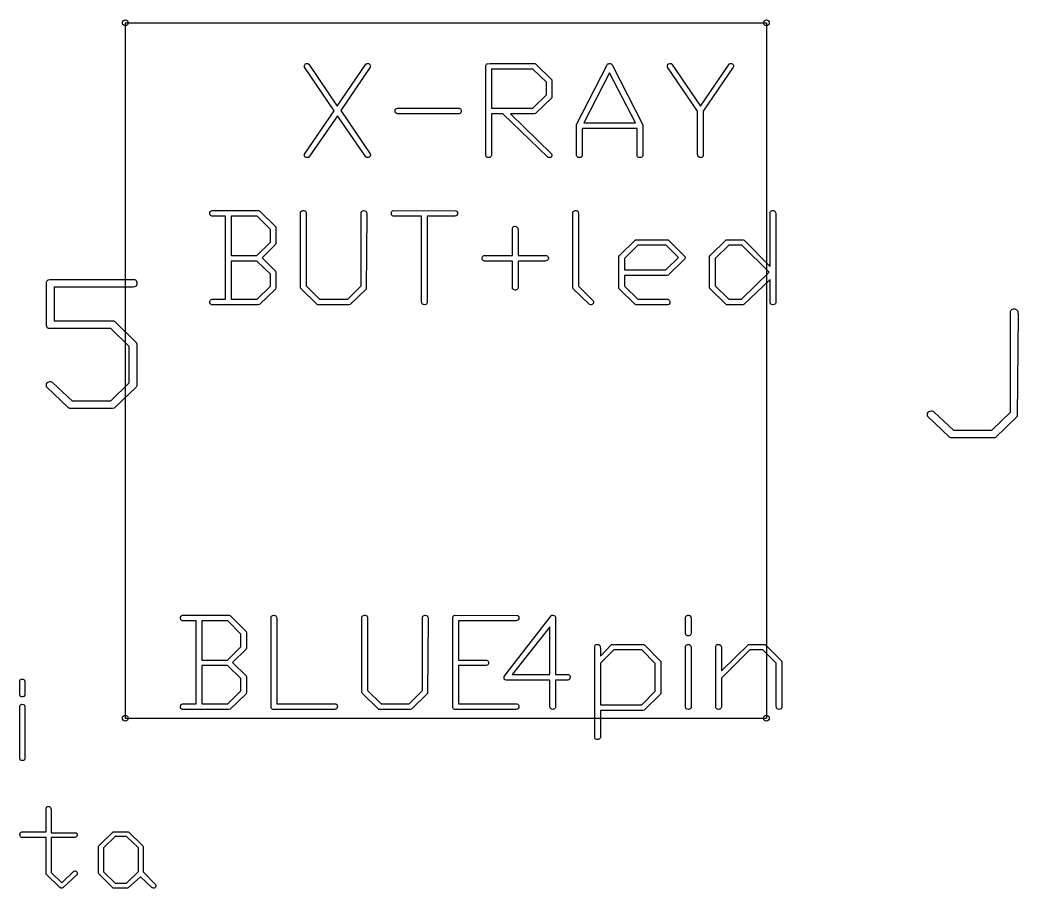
# Paper-space layout 'Sheet1' of a CAD drawing. Header units: millimetres. Extents: x 3 to 419, y -76 to 292.
# Drawn here: x 302.32 to 323.87, y 132.38 to 151.11 of the extents above; entities that cross this region are included whole.
import ezdxf

# ---------------------------------------------------------------- set-up
doc = ezdxf.new("R2010")
doc.units = ezdxf.units.MM

psp = doc.layouts.new('Sheet1')

# ---------------------------------------------------------------- linework, layer by layer
at = {"color": 7, "linetype": 'Continuous'}
for p, q in [((304.5940503, 151.046802), (304.5940503, 136.046802)), ((304.5940503, 151.046802), (318.4340503, 151.046802)), ((318.4340503, 151.046802), (318.4340503, 136.046802)), ((304.5940503, 136.046802), (318.4340503, 136.046802))]:
    psp.add_line(p, q, dxfattribs=at)
at = {"color": 7, "linetype": 'Continuous', "flags": 128}
for points in [[(308.5576687, 150.1562901), (309.1707555, 149.2502811), (309.1707555, 149.2502811), (309.7898805, 150.1589359), (309.7898805, 150.1589359), (309.8053776, 150.1695192), (309.8238984, 150.172921), (309.8238984, 150.172921), (309.8273002, 150.172921), (309.8322139, 150.172921), (309.8322139, 150.172921), (309.8393954, 150.172921), (309.8435532, 150.172921), (309.8435532, 150.172921), (309.862074, 150.1642276), (309.8753032, 150.1521323), (309.8832407, 150.1366353), (309.8858865, 150.1177365), (309.8858865, 150.1177365), (309.8839966, 150.1037514), (309.877571, 150.0901442), (309.877571, 150.0901442), (309.2452168, 149.156921), (309.2452168, 149.156921), (309.8802168, 148.2184061), (309.8802168, 148.2184061), (309.8843746, 148.2078228), (309.8858865, 148.1987514), (309.8858865, 148.1987514), (309.8839966, 148.1817425), (309.877571, 148.1685133), (309.877571, 148.1685133), (309.8692555, 148.156418), (309.8590502, 148.1477246), (309.846577, 148.1428109), (309.8322139, 148.140921), (309.8322139, 148.140921), (309.8053776, 148.1443228), (309.7868567, 148.1545282), (309.7868567, 148.1545282), (309.1737793, 149.0408823), (309.1737793, 149.0408823), (308.5546543, 148.1492365), (308.5546543, 148.1492365), (308.5421811, 148.1431889), (308.5206365, 148.140921), (308.5206365, 148.140921), (308.5009817, 148.140921), (308.5009817, 148.140921), (308.4824609, 148.1484805), (308.4692317, 148.1590639), (308.4612942, 148.172671), (308.4586484, 148.189302), (308.4586484, 148.189302), (308.4601603, 148.2017752), (308.464318, 148.2168942), (308.464318, 148.2168942), (309.1012079, 149.1520073), (309.1012079, 149.1520073), (308.4612942, 150.0927901), (308.4612942, 150.0927901), (308.4594043, 150.1003496), (308.4586484, 150.1120669), (308.4586484, 150.1120669), (308.4609162, 150.1279419), (308.4669639, 150.142305), (308.4669639, 150.142305), (308.4752793, 150.1536442), (308.4854847, 150.1623377), (308.4979579, 150.1687633), (308.512321, 150.172921), (308.512321, 150.172921), (308.5380234, 150.1687633), (308.5576782, 150.1562901)], [(313.4569321, 150.1562901), (313.799074, 149.8157335), (313.799074, 149.8157335), (313.8047436, 149.7904091), (313.8047436, 149.7904091), (313.8047436, 149.4528764), (313.8047436, 149.4528764), (313.799074, 149.4332216), (313.799074, 149.4332216), (313.4479341, 149.0926651), (313.4479341, 149.0926651), (313.4222317, 149.0843496), (313.4222317, 149.0843496), (312.909696, 149.0843496), (312.909696, 149.0843496), (313.7964282, 148.2195401), (313.7964282, 148.2195401), (313.8028537, 148.1995073), (313.8047436, 148.189302), (313.8047436, 148.189302), (313.8047436, 148.1862782), (313.8047436, 148.1821204), (313.8047436, 148.1821204), (313.8104133, 148.1779627), (313.8047436, 148.1749389), (313.8047436, 148.1749389), (313.798318, 148.1628436), (313.7900026, 148.1530163), (313.7797972, 148.1458347), (313.7680799, 148.140921), (313.7680799, 148.140921), (313.7488032, 148.141299), (313.7336841, 148.1431889), (313.7219668, 148.1454567), (313.7144073, 148.1492365), (313.7144073, 148.1492365), (312.7414966, 149.0843496), (312.7414966, 149.0843496), (312.4984579, 149.0843496), (312.4984579, 149.0843496), (312.4984579, 148.1843883), (312.4984579, 148.1843883), (312.4954341, 148.173805), (312.4890085, 148.1639776), (312.4795591, 148.1549061), (312.4667079, 148.1462127), (312.4667079, 148.1462127), (312.4553686, 148.1424329), (312.4379817, 148.140921), (312.4379817, 148.140921), (312.4126573, 148.1439448), (312.3933805, 148.1533942), (312.386577, 148.1609538), (312.3816633, 148.1715371), (312.3786395, 148.1851442), (312.3775055, 148.2013972), (312.3775055, 148.2013972), (312.3775055, 150.1317216), (312.3775055, 150.1317216), (312.3827972, 150.1441948), (312.3907347, 150.1544002), (312.401318, 150.1619597), (312.4141692, 150.1672514), (312.4141692, 150.1672514), (312.4735115, 150.1702752), (312.4735115, 150.1702752), (313.4120264, 150.172921), (313.4120264, 150.172921), (313.4263895, 150.1717871), (313.4388627, 150.1687633), (313.449068, 150.1634716), (313.4570055, 150.1562901)], [(313.6837874, 149.7662186), (313.3938835, 150.0519686), (313.3938835, 150.0519686), (312.4984579, 150.0519686), (312.4984579, 150.0519686), (312.4984579, 149.205302), (312.4984579, 149.205302), (313.3908597, 149.205302), (313.3908597, 149.205302), (313.6837912, 149.4940758), (313.6837912, 149.4940758), (313.6837912, 149.7662186)], [(315.1015434, 150.1426829), (315.7641722, 148.8466026), (315.7641722, 148.8466026), (315.7641722, 148.1851442), (315.7641722, 148.1851442), (315.7569907, 148.1658675), (315.7445174, 148.1518823), (315.7259966, 148.1435669), (315.7021841, 148.140921), (315.7021841, 148.140921), (315.6783716, 148.1439448), (315.6594728, 148.1530163), (315.6522912, 148.1605758), (315.6473776, 148.1711591), (315.6443537, 148.1847663), (315.6432198, 148.2010192), (315.6432198, 148.2010192), (315.6432198, 148.7698734), (315.6432198, 148.7698734), (314.4578865, 148.7698734), (314.4578865, 148.7698734), (314.4578865, 148.1847663), (314.4578865, 148.1847663), (314.4537287, 148.1719151), (314.4473032, 148.1613317), (314.4378537, 148.1526383), (314.4261365, 148.1462127), (314.4261365, 148.1462127), (314.4147972, 148.1424329), (314.3974103, 148.140921), (314.3974103, 148.140921), (314.3720859, 148.1439448), (314.3528091, 148.1533942), (314.3460055, 148.1609538), (314.3410918, 148.1715371), (314.338068, 148.1851442), (314.3369341, 148.2013972), (314.3369341, 148.2013972), (314.3369341, 148.2320133), (314.3369341, 148.2320133), (314.3369341, 148.8522722), (314.3369341, 148.8522722), (314.9968805, 150.1453288), (314.9968805, 150.1453288), (315.0040621, 150.1532663), (315.0138895, 150.1604478), (315.0267407, 150.1672514), (315.0422377, 150.172921), (315.0422377, 150.172921), (315.0626484, 150.1710311), (315.0796573, 150.1653615), (315.0925085, 150.1559121), (315.1015799, 150.1426829)], [(314.4926224, 148.8908258), (315.6103359, 148.8908258), (315.6103359, 148.8908258), (315.0501752, 149.9695698), (315.0501752, 149.9695698), (314.4926603, 148.8908258)], [(316.3953219, 150.1562901), (317.0096037, 149.2502811), (317.0096037, 149.2502811), (317.6291067, 150.1589359), (317.6291067, 150.1589359), (317.6449817, 150.1695192), (317.6631246, 150.172921), (317.6631246, 150.172921), (317.6669043, 150.172921), (317.671818, 150.172921), (317.671818, 150.172921), (317.6789996, 150.172921), (317.6831573, 150.172921), (317.6831573, 150.172921), (317.7016782, 150.1642276), (317.7149073, 150.1521323), (317.7228448, 150.1366353), (317.7254907, 150.1177365), (317.7254907, 150.1177365), (317.7239787, 150.1052633), (317.719821, 150.0901442), (317.719821, 150.0901442), (317.0704579, 149.1402901), (317.0704579, 149.1402901), (317.0704579, 148.1851442), (317.0704579, 148.1851442), (317.0636543, 148.1658675), (317.0519371, 148.1518823), (317.0349282, 148.1435669), (317.0130055, 148.140921), (317.0130055, 148.140921), (316.9869252, 148.1443228), (316.9665145, 148.1545282), (316.9589549, 148.1628436), (316.9536633, 148.1741829), (316.9506395, 148.1877901), (316.9495055, 148.204421), (316.9495055, 148.204421), (316.9495055, 149.1391561), (316.9495055, 149.1391561), (316.2990085, 150.0927901), (316.2990085, 150.0927901), (316.2971186, 150.1007276), (316.2963627, 150.1124448), (316.2963627, 150.1124448), (316.2997645, 150.1358794), (316.3099698, 150.1536442), (316.3266008, 150.1661175), (316.3500353, 150.172921), (316.3500353, 150.172921), (316.3757377, 150.1687633), (316.3953924, 150.1562901)], [(311.8029032, 149.205302), (311.8162109, 149.2000103), (311.8271722, 149.1924508), (311.8358657, 149.1826234), (311.8426692, 149.1709061), (311.8426692, 149.1709061), (311.8445591, 149.1599448), (311.8453151, 149.1448258), (311.8453151, 149.1448258), (311.8430472, 149.1289508), (311.8366216, 149.110052), (311.830196, 149.1009805), (311.8199907, 149.093799), (311.8048716, 149.0881294), (311.7859728, 149.0843496), (311.7859728, 149.0843496), (310.4634341, 149.0843496), (310.4634341, 149.0843496), (310.4384877, 149.0972008), (310.4207228, 149.1187454), (310.4207228, 149.1187454), (310.4188329, 149.1304627), (310.418077, 149.1478496), (310.418077, 149.1478496), (310.4192109, 149.1625907), (310.4229907, 149.1750639), (310.4290383, 149.1856472), (310.4377317, 149.1939627), (310.4377317, 149.1939627), (310.449827, 149.1996323), (310.4691037, 149.205302), (310.4691037, 149.205302), (311.8029817, 149.205302)], [(307.4993286, 146.9812901), (307.8414083, 146.6448913), (307.8414083, 146.6448913), (307.8470779, 146.6203228), (307.8470779, 146.6203228), (307.8470779, 146.2865698), (307.8470779, 146.2865698), (307.8387624, 146.267293), (307.8387624, 146.267293), (307.5462089, 145.9804091), (307.5462089, 145.9804091), (307.8387624, 145.6882335), (307.8387624, 145.6882335), (307.8470779, 145.6689567), (307.8470779, 145.6689567), (307.8470779, 145.3272663), (307.8470779, 145.3272663), (307.8387624, 145.3049657), (307.8387624, 145.3049657), (307.4902684, 144.9685669), (307.4902684, 144.9685669), (307.4619202, 144.965921), (307.4619202, 144.965921), (306.4565035, 144.965921), (306.4565035, 144.965921), (306.4406285, 144.9749925), (306.4289112, 144.9882216), (306.4221077, 145.0052305), (306.4198398, 145.0263972), (306.4198398, 145.0263972), (306.4209737, 145.0400044), (306.4247535, 145.0520996), (306.4304232, 145.062305), (306.4387386, 145.0709984), (306.4504559, 145.077802), (306.4659529, 145.0830936), (306.4852297, 145.0857395), (306.5082862, 145.0868734), (306.5082862, 145.0868734), (306.7585065, 145.0868734), (306.7585065, 145.0868734), (306.7585065, 146.8769686), (306.7585065, 146.8769686), (306.4636851, 146.8769686), (306.4636851, 146.8769686), (306.4466761, 146.8833942), (306.4338249, 146.8939776), (306.4247535, 146.9083407), (306.4198398, 146.9272395), (306.4198398, 146.9272395), (306.4228636, 146.9563436), (306.432313, 146.9786442), (306.4402505, 146.9869597), (306.4519678, 146.9930073), (306.4667089, 146.9967871), (306.4848517, 146.997921), (306.4848517, 146.997921), (306.5158458, 146.997921), (306.5158458, 146.997921), (307.4543607, 146.997921), (307.4543607, 146.997921), (307.4687237, 146.9967871), (307.481197, 146.9937633), (307.4914023, 146.9884716), (307.4993398, 146.9812901)], [(308.4828053, 146.982802), (308.4903934, 146.9729746), (308.496063, 146.9582335), (308.4990868, 146.9389567), (308.5002208, 146.9151442), (308.5002208, 146.9151442), (308.5002208, 145.3703555), (308.5002208, 145.3703555), (308.7901285, 145.0868734), (308.7901285, 145.0868734), (309.3956464, 145.0868734), (309.3956464, 145.0868734), (309.6855541, 145.3733794), (309.6855541, 145.3733794), (309.6855541, 146.9593675), (309.6855541, 146.9593675), (309.6938696, 146.9741085), (309.7052089, 146.9854478), (309.718438, 146.9933853), (309.734691, 146.997921), (309.734691, 146.997921), (309.7634172, 146.9941413), (309.7860958, 146.982802), (309.7951672, 146.9729746), (309.8015928, 146.9582335), (309.8053726, 146.9389567), (309.8065065, 146.9151442), (309.8065065, 146.9151442), (309.7951672, 145.3053436), (309.7951672, 145.3053436), (309.4474291, 144.9685669), (309.4474291, 144.9685669), (309.4194589, 144.965921), (309.4194589, 144.965921), (308.7440154, 144.965921), (308.7440154, 144.965921), (308.7270065, 144.9768823), (308.7270065, 144.9768823), (308.384938, 145.3166829), (308.384938, 145.3166829), (308.3792684, 145.3442752), (308.3792684, 145.3442752), (308.3792684, 146.9593675), (308.3792684, 146.9593675), (308.3864499, 146.9741085), (308.3974112, 146.9854478), (308.4110184, 146.9933853), (308.4284053, 146.997921), (308.4284053, 146.997921), (308.4457922, 146.9971651), (308.4609112, 146.9941413), (308.4730065, 146.9896055), (308.4828339, 146.982802)], [(311.7280397, 146.9948972), (311.7432565, 146.9899835), (311.7549737, 146.9805341), (311.7632892, 146.966927), (311.7678249, 146.9487841), (311.7678249, 146.9487841), (311.7640452, 146.918168), (311.7519499, 146.8954895), (311.7417446, 146.887552), (311.7270035, 146.8815044), (311.7073487, 146.8781026), (311.6827803, 146.8769686), (311.6827803, 146.8769686), (311.1127922, 146.8769686), (311.1127922, 146.8769686), (311.1127922, 145.0044746), (311.1127922, 145.0044746), (311.1063666, 144.9897335), (311.0957833, 144.9783942), (311.0814202, 144.9704567), (311.0625214, 144.965921), (311.0625214, 144.965921), (311.0334172, 144.9689448), (311.0107386, 144.9783942), (311.0024232, 144.9863317), (310.9967535, 144.997293), (310.9929737, 145.0116561), (310.9918398, 145.029421), (310.9918398, 145.029421), (310.9918398, 146.8769686), (310.9918398, 146.8769686), (310.3866999, 146.8769686), (310.3866999, 146.8769686), (310.3746047, 146.8788585), (310.3636434, 146.8845282), (310.353438, 146.8935996), (310.3443666, 146.9064508), (310.3443666, 146.9064508), (310.3402089, 146.9227038), (310.338697, 146.9359329), (310.338697, 146.9359329), (310.3417208, 146.9597454), (310.3507922, 146.9782663), (310.3655333, 146.9907395), (310.3866999, 146.997921), (310.3866999, 146.997921), (311.7281374, 146.9948972)], [(314.3610153, 146.982802), (314.3686791, 146.9729746), (314.3743487, 146.9582335), (314.3773726, 146.9389567), (314.3785065, 146.9151442), (314.3785065, 146.9151442), (314.3785065, 145.3661978), (314.3785065, 145.3661978), (314.6963845, 145.0513436), (314.6963845, 145.0513436), (314.7028101, 145.0377365), (314.7046999, 145.0237514), (314.7046999, 145.0237514), (314.7009202, 145.0029627), (314.6892029, 144.9836859), (314.6805095, 144.9757484), (314.6699261, 144.9704567), (314.6570749, 144.967055), (314.6423339, 144.965921), (314.6423339, 144.965921), (314.6170095, 144.9685669), (314.6170095, 144.9685669), (314.2658696, 145.3110133), (314.2658696, 145.3110133), (314.2575541, 145.3329359), (314.2575541, 145.3329359), (314.2575541, 146.9593675), (314.2575541, 146.9593675), (314.2647357, 146.9741085), (314.275697, 146.9854478), (314.2893041, 146.9933853), (314.306691, 146.997921), (314.306691, 146.997921), (314.3240779, 146.9971651), (314.339197, 146.9941413), (314.3512922, 146.9896055), (314.3611196, 146.982802)], [(318.6182175, 146.982802), (318.6262029, 146.9729746), (318.6314946, 146.9582335), (318.6348964, 146.9389567), (318.6360303, 146.9151442), (318.6360303, 146.9151442), (318.6360303, 145.0101442), (318.6360303, 145.0101442), (318.6288487, 144.9908675), (318.6167535, 144.9768823), (318.5986107, 144.9685669), (318.5755541, 144.965921), (318.5755541, 144.965921), (318.5517416, 144.9693228), (318.5320868, 144.9795282), (318.5245273, 144.9874657), (318.5192357, 144.998049), (318.5162118, 145.0105222), (318.5150779, 145.0256413), (318.5150779, 145.0256413), (318.5150779, 145.5102067), (318.5150779, 145.5102067), (317.9481136, 144.9685669), (317.9481136, 144.9685669), (317.9280809, 144.965921), (317.9280809, 144.965921), (317.5727833, 144.965921), (317.5727833, 144.965921), (317.5557743, 144.9768823), (317.5557743, 144.9768823), (317.211438, 145.3189508), (317.211438, 145.3189508), (317.2087922, 145.346543), (317.2087922, 145.346543), (317.2087922, 146.0076234), (317.2087922, 146.0076234), (317.2201315, 146.0272782), (317.2201315, 146.0272782), (317.5671136, 146.363299), (317.5671136, 146.363299), (317.5954618, 146.3689686), (317.5954618, 146.3689686), (317.9337505, 146.3659448), (317.9337505, 146.3659448), (317.9564291, 146.3576294), (317.9564291, 146.3576294), (318.5150779, 145.7940669), (318.5150779, 145.7940669), (318.5150779, 146.9616353), (318.5150779, 146.9616353), (318.5233934, 146.9752425), (318.5335987, 146.9862038), (318.545316, 146.9933853), (318.5593011, 146.997921), (318.5593011, 146.997921), (318.5785779, 146.9971651), (318.5948309, 146.9941413), (318.6080601, 146.9896055), (318.6182654, 146.982802)], [(307.7260647, 146.5900847), (307.4403755, 146.8769686), (307.4403755, 146.8769686), (306.8794589, 146.8769686), (306.8794589, 146.8769686), (306.8794589, 146.030302), (306.8794589, 146.030302), (307.4373517, 146.030302), (307.4373517, 146.030302), (307.7261255, 146.3171859), (307.7261255, 146.3171859), (307.7261255, 146.5900847)], [(313.0513821, 146.6430014), (313.0605035, 146.632796), (313.0669291, 146.618055), (313.0710868, 146.5987782), (313.0722208, 146.5753436), (313.0722208, 146.5753436), (313.0722208, 146.030302), (313.0722208, 146.030302), (313.6818964, 146.030302), (313.6818964, 146.030302), (313.7019291, 146.0212305), (313.7159142, 146.0080014), (313.7246077, 145.9909925), (313.7272535, 145.9698258), (313.7272535, 145.9698258), (313.7246077, 145.950549), (313.7159142, 145.9324061), (313.7083547, 145.9244686), (313.6966374, 145.918043), (313.6811404, 145.9127514), (313.6618636, 145.9093496), (313.6618636, 145.9093496), (313.0722208, 145.9093496), (313.0722208, 145.9093496), (313.0722208, 145.3265103), (313.0722208, 145.3265103), (313.0661732, 145.3117692), (313.0589916, 145.30043), (313.0514321, 145.2921145), (313.0427386, 145.2872008), (313.0257297, 145.2822871), (313.0102327, 145.2803972), (313.0102327, 145.2803972), (312.9917118, 145.284177), (312.9716791, 145.2951383), (312.9565601, 145.3106353), (312.9512684, 145.3265103), (312.9512684, 145.3265103), (312.9512684, 145.9093496), (312.9512684, 145.9093496), (312.3431047, 145.9093496), (312.3431047, 145.9093496), (312.3310095, 145.9135073), (312.3200482, 145.9206889), (312.3098428, 145.9297603), (312.3007714, 145.9418555), (312.3007714, 145.9418555), (312.2988815, 145.9535728), (312.2981255, 145.9713377), (312.2981255, 145.9713377), (312.3022833, 145.9970401), (312.3147565, 146.0155609), (312.3242059, 146.0219865), (312.3359232, 146.0265222), (312.3499083, 146.029546), (312.3657833, 146.030302), (312.3657833, 146.030302), (312.9512684, 146.030302), (312.9512684, 146.030302), (312.9512684, 146.6184329), (312.9512684, 146.6184329), (312.957694, 146.6343079), (312.9690333, 146.6464032), (312.9841523, 146.6547186), (313.0041851, 146.6592544), (313.0041851, 146.6592544), (313.0295095, 146.6550966), (313.0514321, 146.6430014)], [(316.3303528, 146.3549835), (316.672822, 146.0072454), (316.672822, 146.0072454), (316.6769797, 145.998174), (316.6784916, 145.981921), (316.6784916, 145.981921), (316.6777357, 145.9679359), (316.6758458, 145.9592425), (316.6758458, 145.9592425), (316.6614827, 145.9395877), (316.6614827, 145.9395877), (316.3167684, 145.600543), (316.3167684, 145.600543), (316.2884202, 145.5948734), (316.2884202, 145.5948734), (315.370316, 145.5948734), (315.370316, 145.5948734), (315.370316, 145.363552), (315.370316, 145.363552), (315.6613577, 145.0868734), (315.6613577, 145.0868734), (316.3050511, 145.0868734), (316.3050511, 145.0868734), (316.3190362, 145.0808258), (316.3303755, 145.0736442), (316.338313, 145.0657067), (316.3432267, 145.0566353), (316.3485184, 145.0396264), (316.3504083, 145.0263972), (316.3504083, 145.0263972), (316.3477624, 144.9999389), (316.339069, 144.9810401), (316.3250839, 144.9697008), (316.3050511, 144.965921), (316.3050511, 144.965921), (315.6144886, 144.965921), (315.6144886, 144.965921), (315.5974797, 144.9768823), (315.5974797, 144.9768823), (315.2520095, 145.3189508), (315.2520095, 145.3189508), (315.2493636, 145.346543), (315.2493636, 145.346543), (315.2493636, 146.0076234), (315.2493636, 146.0076234), (315.2607029, 146.0272782), (315.2607029, 146.0272782), (315.608819, 146.363299), (315.608819, 146.363299), (315.6258279, 146.3689686), (315.6258279, 146.3689686), (316.3107208, 146.3663228), (316.3107208, 146.3663228), (316.3303755, 146.3549835)], [(316.5340815, 145.9834329), (316.2687654, 146.2480163), (316.2687654, 146.2480163), (315.6613577, 146.2480163), (315.6613577, 146.2480163), (315.370316, 145.9607544), (315.370316, 145.9607544), (315.370316, 145.7158258), (315.370316, 145.7158258), (316.2657416, 145.7158258), (316.2657416, 145.7158258), (316.5341047, 145.9834329)], [(318.4907827, 145.6674448), (317.9004886, 146.2480163), (317.9004886, 146.2480163), (317.6207862, 146.2480163), (317.6207862, 146.2480163), (317.3297446, 145.966046), (317.3297446, 145.966046), (317.3297446, 145.3714895), (317.3297446, 145.3714895), (317.6207862, 145.0868734), (317.6207862, 145.0868734), (317.8974648, 145.0868734), (317.8974648, 145.0868734), (318.4908874, 145.6674448)], [(307.7260647, 145.6288913), (307.4373517, 145.9093496), (307.4373517, 145.9093496), (306.8794589, 145.9093496), (306.8794589, 145.9093496), (306.8794589, 145.0868734), (306.8794589, 145.0868734), (307.4403755, 145.0868734), (307.4403755, 145.0868734), (307.7261255, 145.3673317), (307.7261255, 145.3673317), (307.7261255, 145.6288913)], [(304.7953639, 145.5072075), (304.8145645, 145.5004757), (304.8290636, 145.48753), (304.8394202, 145.4688882), (304.8456341, 145.4440325), (304.8456341, 145.4440325), (304.8445985, 145.4202125), (304.8409737, 145.3994994), (304.8347597, 145.3824111), (304.8259567, 145.3689475), (304.813011, 145.358591), (304.7933335, 145.3513414), (304.7664065, 145.3471988), (304.7332656, 145.3456453), (304.7332656, 145.3456453), (303.0560227, 145.3456453), (303.0560227, 145.3456453), (303.0560227, 144.6165444), (303.0560227, 144.6165444), (304.3433415, 144.6165444), (304.3433415, 144.6165444), (304.3702686, 144.6015274), (304.3702686, 144.6015274), (304.8378667, 144.140661), (304.8378667, 144.140661), (304.8456341, 144.1070022), (304.8456341, 144.1070022), (304.8456341, 143.2184104), (304.8456341, 143.2184104), (304.8300993, 143.1883764), (304.8300993, 143.1883764), (304.3536981, 142.7311349), (304.3536981, 142.7311349), (304.3153789, 142.7275101), (304.3153789, 142.7275101), (303.3900213, 142.7275101), (303.3900213, 142.7275101), (303.3667191, 142.7425271), (303.3667191, 142.7425271), (302.8939427, 143.1966617), (302.8939427, 143.1966617), (302.8913536, 143.2111608), (302.8903179, 143.2334274), (302.8903179, 143.2334274), (302.8913536, 143.2494801), (302.8939427, 143.2593188), (302.8939427, 143.2593188), (302.9058527, 143.2795141), (302.9224232, 143.2945311), (302.9426185, 143.3054054), (302.9674742, 143.3111015), (302.9674742, 143.3111015), (302.986116, 143.309548), (303.0032043, 143.3038519), (303.0192569, 143.2950489), (303.0332383, 143.2821032), (303.0332383, 143.2821032), (303.4506071, 142.8932148), (303.4506071, 142.8932148), (304.2817201, 142.8932148), (304.2817201, 142.8932148), (304.6799293, 143.2779606), (304.6799293, 143.2779606), (304.6799293, 144.0660939), (304.6799293, 144.0660939), (304.2817201, 144.4508396), (304.2817201, 144.4508396), (302.956082, 144.4508396), (302.956082, 144.4508396), (302.937958, 144.4549822), (302.9224232, 144.4637853), (302.9089597, 144.476731), (302.8980853, 144.4938193), (302.8980853, 144.4938193), (302.8903179, 144.5207463), (302.8903179, 144.5207463), (302.8903179, 145.4569782), (302.8903179, 145.4569782), (302.8986032, 145.4751022), (302.9125845, 145.4901191), (302.9317441, 145.5020292), (302.956082, 145.5113501), (302.956082, 145.5113501), (304.7954049, 145.5072075)], [(323.8426838, 144.855637), (323.853142, 144.8421735), (323.8609094, 144.8219782), (323.8650521, 144.795569), (323.8666055, 144.7629459), (323.8666055, 144.7629459), (323.8510707, 142.5575191), (323.8510707, 142.5575191), (323.3746695, 142.0961349), (323.3746695, 142.0961349), (323.3363503, 142.0925101), (323.3363503, 142.0925101), (322.4109928, 142.0925101), (322.4109928, 142.0925101), (322.3876905, 142.1075271), (322.3876905, 142.1075271), (321.9149141, 142.5616617), (321.9149141, 142.5616617), (321.912325, 142.5761608), (321.9112893, 142.5984274), (321.9112893, 142.5984274), (321.912325, 142.6144801), (321.9149141, 142.6243188), (321.9149141, 142.6243188), (321.9268242, 142.6445141), (321.9433946, 142.6595311), (321.9635899, 142.6704054), (321.9884456, 142.6761015), (321.9884456, 142.6761015), (322.0070874, 142.674548), (322.0241757, 142.6688519), (322.0402284, 142.6600489), (322.0542097, 142.6471032), (322.0542097, 142.6471032), (322.4715786, 142.2582148), (322.4715786, 142.2582148), (323.3026915, 142.2582148), (323.3026915, 142.2582148), (323.7009008, 142.650728), (323.7009008, 142.650728), (323.7009008, 144.8235317), (323.7009008, 144.8235317), (323.709186, 144.8437269), (323.7226495, 144.8592618), (323.7407735, 144.8701361), (323.7640757, 144.8763501), (323.7640757, 144.8763501), (323.7899671, 144.8753144), (323.8117158, 144.8711718), (323.829322, 144.8649579), (323.8427855, 144.855637)], [(306.8643007, 138.2500401), (307.2064283, 137.9136413), (307.2064283, 137.9136413), (307.2120979, 137.8890728), (307.2120979, 137.8890728), (307.2120979, 137.5553198), (307.2120979, 137.5553198), (307.2037824, 137.536043), (307.2037824, 137.536043), (306.9112289, 137.2491591), (306.9112289, 137.2491591), (307.2037824, 136.9569835), (307.2037824, 136.9569835), (307.2120979, 136.9377067), (307.2120979, 136.9377067), (307.2120979, 136.5960163), (307.2120979, 136.5960163), (307.2037824, 136.5737157), (307.2037824, 136.5737157), (306.8552884, 136.2373169), (306.8552884, 136.2373169), (306.8269402, 136.234671), (306.8269402, 136.234671), (305.8215235, 136.234671), (305.8215235, 136.234671), (305.8056485, 136.2437425), (305.7939312, 136.2569716), (305.7871277, 136.2739805), (305.7848598, 136.2951472), (305.7848598, 136.2951472), (305.7859937, 136.3087544), (305.7897735, 136.3208496), (305.7954432, 136.331055), (305.8037586, 136.3397484), (305.8154759, 136.346552), (305.8309729, 136.3518436), (305.8502497, 136.3544895), (305.8733062, 136.3556234), (305.8733062, 136.3556234), (306.1235265, 136.3556234), (306.1235265, 136.3556234), (306.1235265, 138.1457186), (306.1235265, 138.1457186), (305.8287051, 138.1457186), (305.8287051, 138.1457186), (305.8116961, 138.1521442), (305.7988449, 138.1627276), (305.7897735, 138.1770907), (305.7848598, 138.1959895), (305.7848598, 138.1959895), (305.7878836, 138.2250936), (305.797333, 138.2473942), (305.8052705, 138.2557097), (305.8169878, 138.2617573), (305.8317289, 138.2655371), (305.8498717, 138.266671), (305.8498717, 138.266671), (305.8808658, 138.266671), (305.8808658, 138.266671), (306.8193807, 138.266671), (306.8193807, 138.266671), (306.8337437, 138.2655371), (306.846217, 138.2625133), (306.8564223, 138.2572216), (306.8643598, 138.2500401)], [(307.0910368, 137.8588347), (306.8053955, 138.1457186), (306.8053955, 138.1457186), (306.2444789, 138.1457186), (306.2444789, 138.1457186), (306.2444789, 137.299052), (306.2444789, 137.299052), (306.8023717, 137.299052), (306.8023717, 137.299052), (307.0911455, 137.5859359), (307.0911455, 137.5859359), (307.0911455, 137.8588347)], [(307.8462277, 138.251552), (307.8546574, 138.2417246), (307.8607051, 138.2269835), (307.8641068, 138.2077067), (307.8652408, 138.1838942), (307.8652408, 138.1838942), (307.8652408, 136.3556234), (307.8652408, 136.3556234), (309.1254134, 136.3556234), (309.1254134, 136.3556234), (309.1386426, 136.3525996), (309.1496039, 136.346174), (309.1582973, 136.3367246), (309.1651009, 136.3238734), (309.1651009, 136.3238734), (309.1715265, 136.3095103), (309.1734164, 136.2951472), (309.1734164, 136.2951472), (309.1703926, 136.2751145), (309.1605652, 136.2547038), (309.1526277, 136.2460103), (309.1409104, 136.2395847), (309.1261693, 136.235805), (309.1080265, 136.234671), (309.1080265, 136.234671), (307.7813301, 136.234671), (307.7813301, 136.234671), (307.7684789, 136.2410966), (307.7578955, 136.2490341), (307.749958, 136.2588615), (307.7442884, 136.2705788), (307.7442884, 136.2705788), (307.7442884, 136.3257633), (307.7442884, 136.3257633), (307.7442884, 138.2281175), (307.7442884, 138.2281175), (307.7514699, 138.2428585), (307.7624312, 138.2541978), (307.7760384, 138.2621353), (307.7934253, 138.266671), (307.7934253, 138.266671), (307.8240414, 138.2628913), (307.846342, 138.251552)], [(309.8072205, 138.251552), (309.814842, 138.2417246), (309.8205116, 138.2269835), (309.8235354, 138.2077067), (309.8246693, 138.1838942), (309.8246693, 138.1838942), (309.8246693, 136.6391055), (309.8246693, 136.6391055), (310.1145771, 136.3556234), (310.1145771, 136.3556234), (310.7200949, 136.3556234), (310.7200949, 136.3556234), (311.0100027, 136.6421294), (311.0100027, 136.6421294), (311.0100027, 138.2281175), (311.0100027, 138.2281175), (311.0183182, 138.2428585), (311.0296574, 138.2541978), (311.0428866, 138.2621353), (311.0591396, 138.266671), (311.0591396, 138.266671), (311.0878658, 138.2628913), (311.1105443, 138.251552), (311.1196158, 138.2417246), (311.1260414, 138.2269835), (311.1298211, 138.2077067), (311.1309551, 138.1838942), (311.1309551, 138.1838942), (311.1196158, 136.5740936), (311.1196158, 136.5740936), (310.7718777, 136.2373169), (310.7718777, 136.2373169), (310.7439074, 136.234671), (310.7439074, 136.234671), (310.068464, 136.234671), (310.068464, 136.234671), (310.0514551, 136.2456323), (310.0514551, 136.2456323), (309.7093866, 136.5854329), (309.7093866, 136.5854329), (309.703717, 136.6130252), (309.703717, 136.6130252), (309.703717, 138.2281175), (309.703717, 138.2281175), (309.7108985, 138.2428585), (309.7218598, 138.2541978), (309.735467, 138.2621353), (309.7528539, 138.266671), (309.7528539, 138.266671), (309.7702408, 138.2659151), (309.7853598, 138.2628913), (309.7974551, 138.2583555), (309.8072824, 138.251552)], [(313.0525742, 138.2636472), (313.0677051, 138.2587335), (313.0794223, 138.2492841), (313.0877378, 138.235677), (313.0922735, 138.2175341), (313.0922735, 138.2175341), (313.0884937, 138.186918), (313.0767765, 138.1642395), (313.0665711, 138.156302), (313.0518301, 138.1502544), (313.0321753, 138.1468526), (313.0076068, 138.1457186), (313.0076068, 138.1457186), (311.7840979, 138.1457186), (311.7840979, 138.1457186), (311.7840979, 137.299052), (311.7840979, 137.299052), (312.3907497, 137.299052), (312.3907497, 137.299052), (312.4104045, 137.2899805), (312.4243896, 137.2775073), (312.433083, 137.2612544), (312.4357289, 137.2415996), (312.4357289, 137.2415996), (312.433461, 137.220055), (312.4259015, 137.2011561), (312.4190979, 137.1932186), (312.4081366, 137.186793), (312.3930176, 137.1815014), (312.3737408, 137.1780996), (312.3737408, 137.1780996), (311.7840979, 137.1780996), (311.7840979, 137.1780996), (311.7840979, 136.3556234), (311.7840979, 136.3556234), (313.0442705, 136.3556234), (313.0442705, 136.3556234), (313.0654372, 136.3484419), (313.0801783, 136.3363466), (313.0892497, 136.3182038), (313.0922735, 136.2951472), (313.0922735, 136.2951472), (313.0892497, 136.2751145), (313.0794223, 136.2547038), (313.0714848, 136.2460103), (313.0597676, 136.2395847), (313.0450265, 136.235805), (313.0268836, 136.234671), (313.0268836, 136.234671), (311.7001872, 136.234671), (311.7001872, 136.234671), (311.687336, 136.2410966), (311.6767527, 136.2490341), (311.6688152, 136.2588615), (311.6631455, 136.2705788), (311.6631455, 136.2705788), (311.6631455, 136.3257633), (311.6631455, 136.3257633), (311.6631455, 138.2281175), (311.6631455, 138.2281175), (311.6691932, 138.2409686), (311.6793985, 138.251552), (311.6933836, 138.2602454), (311.7111485, 138.266671), (311.7111485, 138.266671), (313.052586, 138.2636472)], [(313.8666544, 138.251174), (313.8735403, 138.2421026), (313.878832, 138.2296294), (313.8814778, 138.2137544), (313.8826117, 138.1948555), (313.8826117, 138.1948555), (313.8826117, 136.9845758), (313.8826117, 136.9845758), (314.163448, 136.9845758), (314.163448, 136.9845758), (314.1747873, 136.9800401), (314.1838587, 136.9728585), (314.1910403, 136.9622752), (314.196332, 136.949046), (314.196332, 136.949046), (314.195576, 136.9282573), (314.1933082, 136.9108704), (314.1891504, 136.8957514), (314.1838587, 136.8840341), (314.1759212, 136.8749627), (314.164582, 136.8689151), (314.1494629, 136.8647573), (314.1309421, 136.8636234), (314.1309421, 136.8636234), (313.8826117, 136.8636234), (313.8826117, 136.8636234), (313.8826117, 136.2754925), (313.8826117, 136.2754925), (313.8735403, 136.2577276), (313.8603111, 136.2448764), (313.8433022, 136.2373169), (313.8221355, 136.234671), (313.8221355, 136.234671), (313.7956772, 136.2388288), (313.7767784, 136.251302), (313.7654391, 136.2717127), (313.7616593, 136.3004389), (313.7616593, 136.3004389), (313.7616593, 136.8636234), (313.7616593, 136.8636234), (312.8186087, 136.8636234), (312.8186087, 136.8636234), (312.7974421, 136.869293), (312.7819451, 136.8810103), (312.7728736, 136.8983972), (312.7698498, 136.9218317), (312.7698498, 136.9218317), (312.7706058, 136.9365728), (312.7728736, 136.9471561), (312.7728736, 136.9471561), (312.8900462, 137.0968347), (312.8900462, 137.0968347), (313.7854718, 138.2557097), (313.7854718, 138.2557097), (313.8021028, 138.2640252), (313.8225135, 138.266671), (313.8225135, 138.266671), (313.8478379, 138.2628913), (313.8667367, 138.251174)], [(316.7921696, 138.250796), (316.799832, 138.2405907), (316.8055016, 138.2258496), (316.8085254, 138.2061948), (316.8096593, 138.1816264), (316.8096593, 138.1816264), (316.8096593, 137.8660163), (316.8096593, 137.8660163), (316.8047457, 137.8531651), (316.7979421, 137.8425817), (316.7900046, 137.8346442), (316.7805552, 137.8289746), (316.7627903, 137.822927), (316.7491832, 137.8206591), (316.7491832, 137.8206591), (316.7227248, 137.8236829), (316.703826, 137.8327544), (316.6924867, 137.8478734), (316.688707, 137.8690401), (316.688707, 137.8690401), (316.688707, 138.2269835), (316.688707, 138.2269835), (316.6958885, 138.2421026), (316.7068498, 138.2538198), (316.720457, 138.2621353), (316.7378439, 138.266671), (316.7378439, 138.266671), (316.7552308, 138.2655371), (316.7703498, 138.2628913), (316.7824451, 138.2575996), (316.7922724, 138.250796)], [(312.9481468, 136.9845758), (313.7616593, 136.9845758), (313.7616593, 136.9845758), (313.7616593, 138.0190966), (313.7616593, 138.0190966), (312.9482546, 136.9845758)], [(315.8095274, 137.6237335), (316.1508468, 137.2767514), (316.1508468, 137.2767514), (316.1565165, 137.251427), (316.1565165, 137.251427), (316.1565165, 136.5827871), (316.1565165, 136.5827871), (316.1451772, 136.5601085), (316.1451772, 136.5601085), (315.7981951, 136.2161502), (315.7981951, 136.2161502), (315.7698468, 136.2104805), (315.7698468, 136.2104805), (314.8502308, 136.2104805), (314.8502308, 136.2104805), (314.8502308, 135.6249954), (314.8502308, 135.6249954), (314.846073, 135.6136561), (314.8396474, 135.6038288), (314.830198, 135.5958913), (314.8184808, 135.5898436), (314.8184808, 135.5898436), (314.8041177, 135.583796), (314.7897546, 135.5815282), (314.7897546, 135.5815282), (314.767832, 135.584552), (314.7477992, 135.5940014), (314.7398617, 135.6019389), (314.7338141, 135.6132782), (314.7304123, 135.6280192), (314.7292784, 135.6457841), (314.7292784, 135.6457841), (314.7292784, 137.5987871), (314.7292784, 137.5987871), (314.735704, 137.6135282), (314.7466653, 137.6252454), (314.7617843, 137.6331829), (314.7810611, 137.6377186), (314.7810611, 137.6377186), (314.8075195, 137.6339389), (314.8298201, 137.6225996), (314.8388915, 137.6123942), (314.8453171, 137.5968972), (314.8490968, 137.5757305), (314.8502308, 137.5496502), (314.8502308, 137.5496502), (314.8502308, 137.3825847), (314.8502308, 137.3825847), (315.0898677, 137.631671), (315.0898677, 137.631671), (315.1068766, 137.6377186), (315.1068766, 137.6377186), (315.7898796, 137.6350728), (315.7898796, 137.6350728), (315.8095343, 137.6237335)], [(316.0355482, 137.2261026), (315.7456564, 137.5167663), (315.7456564, 137.5167663), (315.1401385, 137.5167663), (315.1401385, 137.5167663), (314.8502308, 137.2287484), (314.8502308, 137.2287484), (314.8502308, 136.3314329), (314.8502308, 136.3314329), (315.7456564, 136.3314329), (315.7456564, 136.3314329), (316.0355641, 136.6251204), (316.0355641, 136.6251204), (316.0355641, 137.2261026)], [(316.7907391, 137.6222216), (316.799076, 137.6123942), (316.8051236, 137.5976532), (316.8085254, 137.5783764), (316.8096593, 137.5541859), (316.8096593, 137.5541859), (316.8096593, 136.2792722), (316.8096593, 136.2792722), (316.8066355, 136.2683109), (316.8002099, 136.2584835), (316.7907605, 136.2490341), (316.7779093, 136.2403407), (316.7779093, 136.2403407), (316.7665701, 136.2361829), (316.7491832, 136.234671), (316.7491832, 136.234671), (316.7238587, 136.2376948), (316.704582, 136.2471442), (316.6977784, 136.2547038), (316.6928647, 136.2656651), (316.6898409, 136.2792722), (316.688707, 136.2959032), (316.688707, 136.2959032), (316.688707, 137.5961413), (316.688707, 137.5961413), (316.6951326, 137.6101264), (316.7053379, 137.6218436), (316.719701, 137.6309151), (316.7378439, 137.6377186), (316.7378439, 137.6377186), (316.7684599, 137.6339389), (316.7907605, 137.6222216)], [(318.421999, 137.6237335), (318.7634183, 137.282043), (318.7634183, 137.282043), (318.7690879, 137.2570966), (318.7690879, 137.2570966), (318.7690879, 136.2792722), (318.7690879, 136.2792722), (318.7619064, 136.2596175), (318.7498111, 136.2460103), (318.7316683, 136.2373169), (318.7086117, 136.234671), (318.7086117, 136.234671), (318.6847992, 136.2380728), (318.6651445, 136.2482782), (318.6575849, 136.2565936), (318.6522933, 136.267177), (318.6492695, 136.2800282), (318.6481355, 136.2955252), (318.6481355, 136.2955252), (318.6481355, 137.2287484), (318.6481355, 137.2287484), (318.3582278, 137.5167663), (318.3582278, 137.5167663), (318.0792814, 137.5167663), (318.0792814, 137.5167663), (317.4628022, 136.9104925), (317.4628022, 136.9104925), (317.4628022, 136.2788942), (317.4628022, 136.2788942), (317.4597784, 136.2683109), (317.4533528, 136.2584835), (317.4439034, 136.2490341), (317.4310522, 136.2403407), (317.4310522, 136.2403407), (317.4197129, 136.2361829), (317.402326, 136.234671), (317.402326, 136.234671), (317.3770016, 136.2376948), (317.3577248, 136.2471442), (317.3509212, 136.2547038), (317.3460076, 136.2656651), (317.3429837, 136.2792722), (317.3418498, 136.2959032), (317.3418498, 136.2959032), (317.3418498, 137.5987871), (317.3418498, 137.5987871), (317.3482754, 137.6135282), (317.3592367, 137.6252454), (317.3743558, 137.6331829), (317.3936326, 137.6377186), (317.3936326, 137.6377186), (317.4200909, 137.6343169), (317.4423915, 137.6233555), (317.4514629, 137.6135282), (317.4578885, 137.5991651), (317.4616683, 137.5791323), (317.4628022, 137.5545639), (317.4628022, 137.5545639), (317.4628022, 137.0658407), (317.4628022, 137.0658407), (318.0467754, 137.6377186), (318.0467754, 137.6377186), (318.402451, 137.6350728), (318.402451, 137.6350728), (318.4221058, 137.6237335)], [(307.0910368, 136.8976413), (306.8023717, 137.1780996), (306.8023717, 137.1780996), (306.2444789, 137.1780996), (306.2444789, 137.1780996), (306.2444789, 136.3556234), (306.2444789, 136.3556234), (306.8053955, 136.3556234), (306.8053955, 136.3556234), (307.0911455, 136.6360817), (307.0911455, 136.6360817), (307.0911455, 136.8976413)], [(302.4101052, 136.8761472), (302.4166793, 136.8673079), (302.4215901, 136.8545401), (302.4242091, 136.8375163), (302.4251912, 136.8162365), (302.4251912, 136.8162365), (302.4251912, 136.5428734), (302.4251912, 136.5428734), (302.4209353, 136.5317425), (302.4150424, 136.5225758), (302.4081674, 136.5157008), (302.3999829, 136.5107901), (302.384596, 136.505552), (302.3728103, 136.5035877), (302.3728103, 136.5035877), (302.3498936, 136.5062067), (302.3335246, 136.5140639), (302.3237032, 136.5271591), (302.3204293, 136.5454925), (302.3204293, 136.5454925), (302.3204293, 136.8555222), (302.3204293, 136.8555222), (302.3266496, 136.8686175), (302.3361436, 136.8787663), (302.3479293, 136.8859686), (302.3629889, 136.8898972), (302.3629889, 136.8898972), (302.3780484, 136.8889151), (302.3911436, 136.8866234), (302.4016198, 136.8820401), (302.4101317, 136.8761472)], [(302.4087939, 136.3317127), (302.4160246, 136.3232008), (302.4212627, 136.3104329), (302.4242091, 136.2937365), (302.4251912, 136.2727841), (302.4251912, 136.2727841), (302.4251912, 135.1685282), (302.4251912, 135.1685282), (302.4225722, 135.1590341), (302.4170067, 135.1505222), (302.4088222, 135.1423377), (302.3976912, 135.1348079), (302.3976912, 135.1348079), (302.3878698, 135.1312067), (302.3728103, 135.1298972), (302.3728103, 135.1298972), (302.3508758, 135.1325163), (302.3341793, 135.1407008), (302.3282865, 135.1472484), (302.3240305, 135.1567425), (302.3214115, 135.1685282), (302.3204293, 135.1829329), (302.3204293, 135.1829329), (302.3204293, 136.3091234), (302.3204293, 136.3091234), (302.3259948, 136.3212365), (302.3348341, 136.3313853), (302.3472746, 136.3392425), (302.3629889, 136.3451353), (302.3629889, 136.3451353), (302.3895067, 136.3418615), (302.4088222, 136.3317127)], [(302.9755149, 134.1264746), (302.9823936, 134.1176353), (302.986977, 134.1048675), (302.9899234, 134.0878436), (302.9909055, 134.0665639), (302.9909055, 134.0665639), (302.9909055, 133.5741829), (302.9909055, 133.5741829), (303.5238817, 133.5741829), (303.5238817, 133.5741829), (303.536977, 133.5676353), (303.5471258, 133.5581413), (303.5543282, 133.5460282), (303.5582567, 133.5306413), (303.5582567, 133.5306413), (303.5546555, 133.5087067), (303.5435246, 133.4884091), (303.5340305, 133.4802246), (303.5209353, 133.4743317), (303.5032567, 133.4707305), (303.481977, 133.469421), (303.481977, 133.469421), (302.9909055, 133.469421), (302.9909055, 133.469421), (302.9909055, 132.7161175), (302.9909055, 132.7161175), (303.223346, 132.4908794), (303.223346, 132.4908794), (303.4823043, 132.7416532), (303.4823043, 132.7416532), (303.4934353, 132.7472186), (303.5068579, 132.7488555), (303.5068579, 132.7488555), (303.5238817, 132.7452544), (303.5409055, 132.7347782), (303.5484353, 132.7272484), (303.5540008, 132.7184091), (303.5572746, 132.7085877), (303.5582567, 132.6974567), (303.5582567, 132.6974567), (303.553346, 132.6742127), (303.553346, 132.6742127), (303.2478996, 132.3844805), (303.2478996, 132.3844805), (303.2377508, 132.3812067), (303.2210543, 132.3798972), (303.2210543, 132.3798972), (303.2014115, 132.3798972), (303.2014115, 132.3798972), (303.1840603, 132.3939746), (303.1840603, 132.3939746), (302.8887627, 132.678796), (302.8887627, 132.678796), (302.8861436, 132.7023675), (302.8861436, 132.7023675), (302.8861436, 133.469421), (302.8861436, 133.469421), (302.3620067, 133.469421), (302.3620067, 133.469421), (302.3515305, 133.4713853), (302.3423639, 133.4769508), (302.3345067, 133.4861175), (302.3276317, 133.4992127), (302.3276317, 133.4992127), (302.3223936, 133.5165639), (302.3204293, 133.5322782), (302.3204293, 133.5322782), (302.3237032, 133.5551948), (302.333852, 133.5754925), (302.343346, 133.5840044), (302.3580782, 133.5902246), (302.3780484, 133.5938258), (302.4032567, 133.5951353), (302.4032567, 133.5951353), (302.8861436, 133.5951353), (302.8861436, 133.5951353), (302.8861436, 134.1068317), (302.8861436, 134.1068317), (302.8913817, 134.1195996), (302.900221, 134.129421), (302.9120067, 134.1359686), (302.9270662, 134.1398972), (302.9270662, 134.1398972), (302.9424532, 134.1389151), (302.9558758, 134.1366234), (302.9666793, 134.1323675), (302.9755186, 134.1264746)], [(304.6742473, 133.5856413), (304.976471, 133.2893615), (304.976471, 133.2893615), (304.9813817, 133.2749567), (304.9813817, 133.2749567), (304.9813817, 132.731177), (304.9813817, 132.731177), (305.2481972, 132.4545401), (305.2481972, 132.4545401), (305.2537627, 132.4371889), (305.2553996, 132.4280222), (305.2553996, 132.4280222), (305.2547448, 132.4198377), (305.2531079, 132.4136175), (305.2531079, 132.4136175), (305.2475424, 132.4015044), (305.2403401, 132.3920103), (305.2315008, 132.3848079), (305.2210246, 132.3798972), (305.2210246, 132.3798972), (305.2043282, 132.3802246), (305.1912329, 132.3812067), (305.1810841, 132.3825163), (305.1745365, 132.3844805), (305.1745365, 132.3844805), (304.9195067, 132.6247782), (304.9195067, 132.6247782), (304.6598936, 132.3821889), (304.6598936, 132.3821889), (304.6425424, 132.3798972), (304.6425424, 132.3798972), (304.3338222, 132.3798972), (304.3338222, 132.3798972), (304.3190901, 132.3893913), (304.3190901, 132.3893913), (304.0198639, 132.685671), (304.0198639, 132.685671), (304.0175722, 132.7095698), (304.0175722, 132.7095698), (304.0175722, 133.2821591), (304.0175722, 133.2821591), (304.0273936, 133.2991829), (304.0273936, 133.2991829), (304.3321853, 133.5902246), (304.3321853, 133.5902246), (304.3472448, 133.5951353), (304.3472448, 133.5951353), (304.6543282, 133.5928436), (304.6543282, 133.5928436), (304.6742984, 133.5856413)], [(304.876605, 133.2438555), (304.6219174, 133.4903734), (304.6219174, 133.4903734), (304.3770365, 133.4903734), (304.3770365, 133.4903734), (304.1223341, 133.2461472), (304.1223341, 133.2461472), (304.1223341, 132.731177), (304.1223341, 132.731177), (304.3770365, 132.4846591), (304.3770365, 132.4846591), (304.6219174, 132.4846591), (304.6219174, 132.4846591), (304.8766198, 132.733796), (304.8766198, 132.733796), (304.8766198, 133.2438555)]]:
    psp.add_lwpolyline(points, dxfattribs=at)
at = {"color": 7, "linetype": 'Continuous'}
for centre in [(304.5940503, 151.046802), (304.5940503, 151.046802), (318.4340503, 151.046802), (318.4340503, 151.046802), (304.5940503, 136.046802), (304.5940503, 136.046802), (318.4340503, 136.046802), (318.4340503, 136.046802)]:
    psp.add_circle(centre, 0.0635, dxfattribs=at)

doc.saveas('drawing.dxf')
